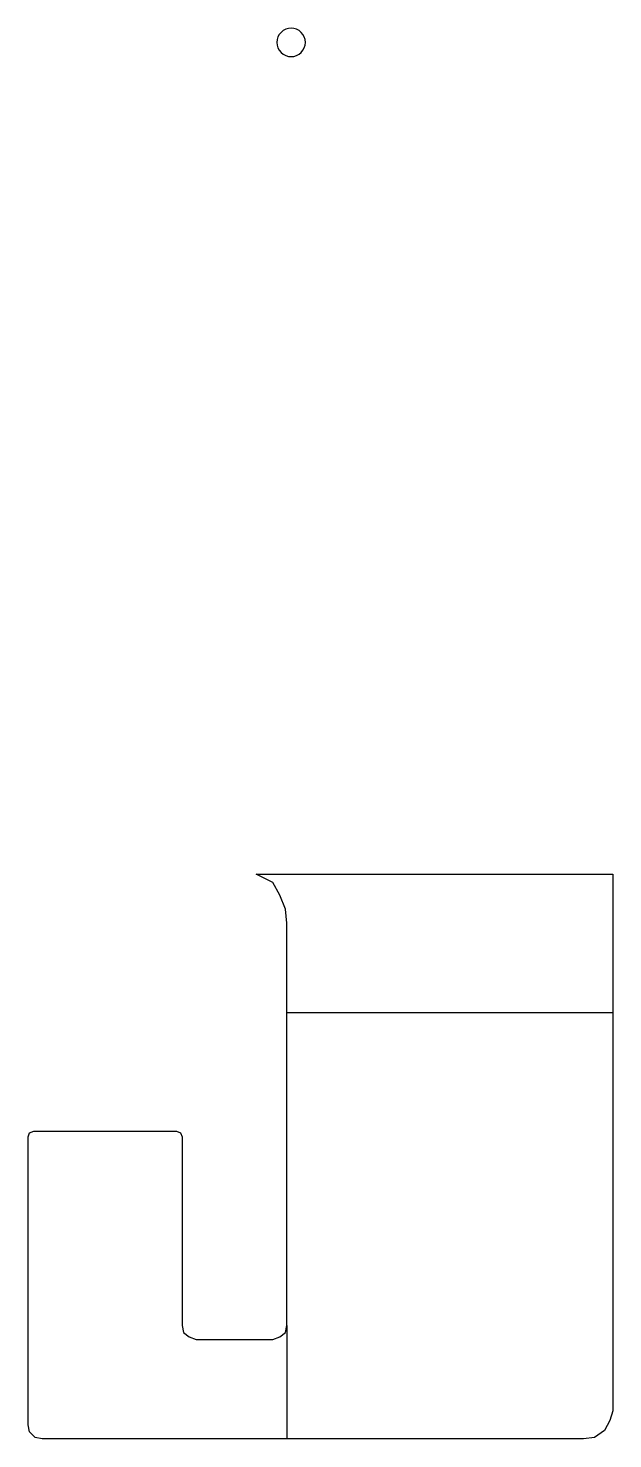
# Model space of a CAD drawing. Extents: x -9.2 to 11.3, y -49.1 to 0.5.
import ezdxf

# ---------------------------------------------------------------- set-up
doc = ezdxf.new("R2010")
doc.units = 0
doc.layers.add('LAYER_3', color=1, linetype='CONTINUOUS')

msp = doc.modelspace()

# ---------------------------------------------------------------- linework, layer by layer
at = {"layer": 'LAYER_3'}
msp.add_lwpolyline([(0, 0.5, 0.414214), (-0.5, 0, 0.414214), (0, -0.5, 0.414214), (0.5, 0, 0.414214)], format="xyb", close=True, dxfattribs=at)
msp.add_lwpolyline([(-1.23, -29.24), (11.311, -29.24), (11.311, -48.111), (11.213, -48.455), (11.016, -48.799), (10.672, -49.045), (10.278, -49.094), (8.163, -49.094), (-8.754, -49.094), (-9, -49.045), (-9.197, -48.848), (-9.246, -48.603), (-9.246, -38.479), (-9.197, -38.332), (-9.05, -38.283), (-4.033, -38.283), (-3.885, -38.332), (-3.836, -38.479), (-3.836, -45.113), (-3.787, -45.359), (-3.59, -45.506), (-3.345, -45.605), (-0.639, -45.605), (-0.393, -45.507), (-0.197, -45.359), (-0.147, -45.113), (-0.147, -30.96), (-0.197, -30.469), (-0.394, -29.977), (-0.639, -29.535)], close=True, dxfattribs=at)
for points in [[(-0.147, -34.105), (11.311, -34.105)], [(-0.147, -45.113), (-0.147, -49.094)]]:
    msp.add_lwpolyline(points, dxfattribs=at)

doc.saveas('drawing.dxf')
